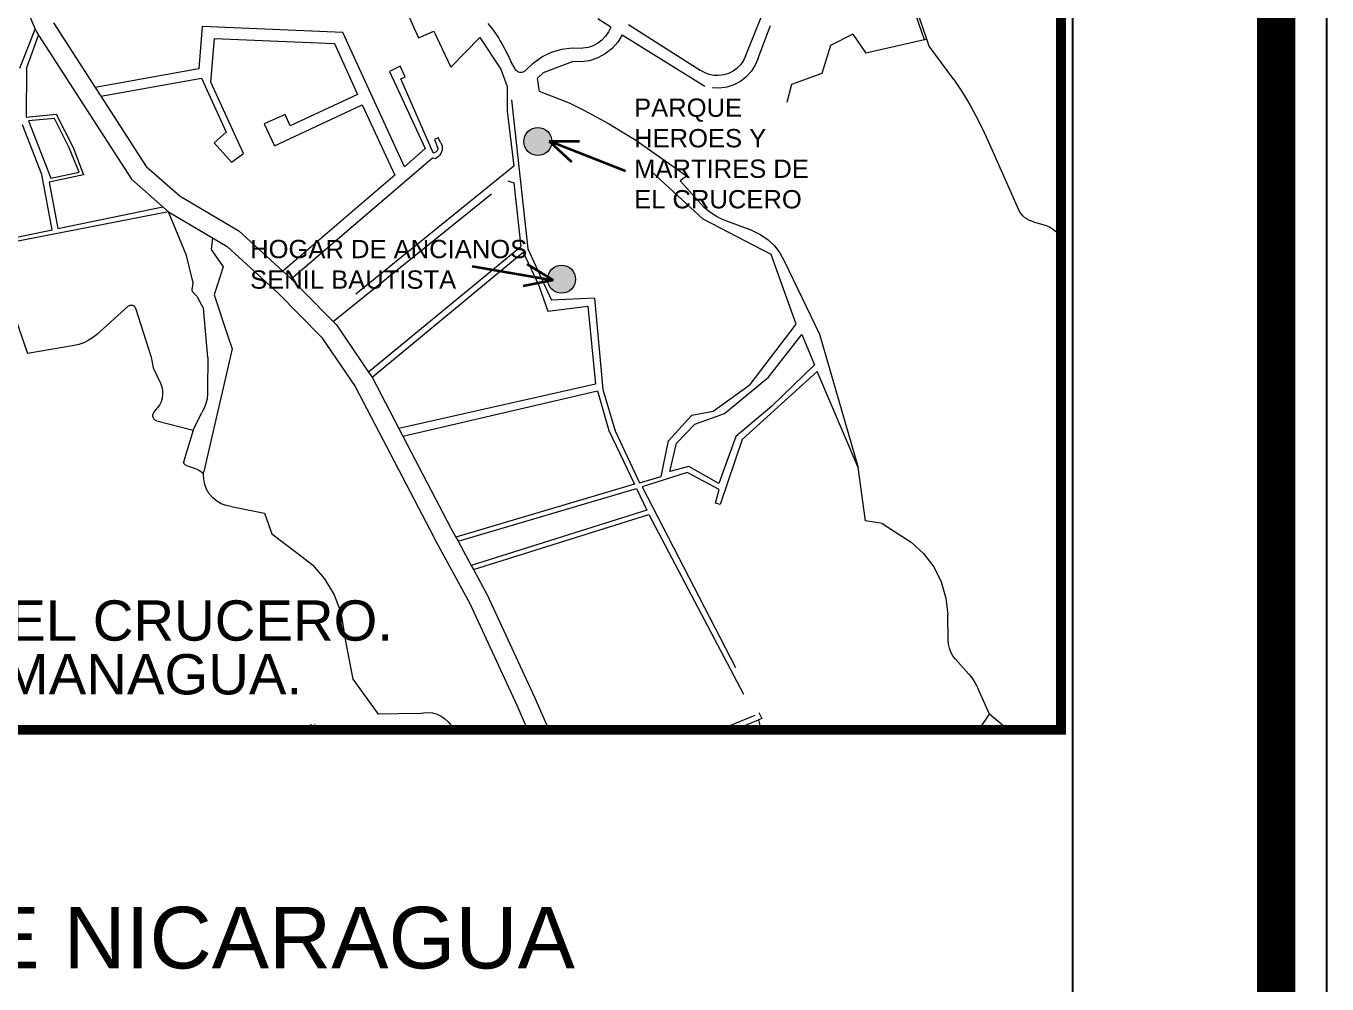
# Model space of a CAD drawing. Header units: millimetres. Extents: x -3245 to 2970, y 1153 to 3965.
# Drawn here: x -75.5 to 1.4, y 1905.4 to 1961.9 of the extents above; entities that cross this region are included whole.
import ezdxf
from ezdxf.enums import TextEntityAlignment as Align

# ---------------------------------------------------------------- set-up
doc = ezdxf.new("R2010")
doc.units = ezdxf.units.MM
doc.linetypes.add('ACAD_ISO02W100', pattern=[15, 12, -3])
doc.layers.add('0 - TEXTO', color=5, linetype='Continuous')
doc.layers.add('FONDO_MANAGUA', color=8, linetype='ACAD_ISO02W100')
doc.layers.add('FRAME 070', color=7, linetype='Continuous', lineweight=70)
doc.styles.add('PI', font='arial.ttf', dxfattribs={"height": 0.4})
doc.styles.get("Standard").update_dxf_attribs({"font": 'arial.ttf'})

msp = doc.modelspace()

# ---------------------------------------------------------------- hatches: boundary and pattern name
at = {"lineweight": 9}
h = msp.add_hatch(color=8, dxfattribs=at)
h.dxf.hatch_style = 1
h.paths.add_polyline_path([(-44.4199, 1955.1161, 1), (-46.072, 1955.1161, 1)])
h = msp.add_hatch(color=8, dxfattribs=at)
h.dxf.hatch_style = 1
h.paths.add_polyline_path([(-43.0169, 1946.9827, 1), (-44.669, 1946.9827, 1)])

# ---------------------------------------------------------------- linework, layer by layer
at = {"color": 1, "lineweight": 0}
for p, q in [((-75.3422, 1962.7412), (-74.9248, 1961.7547)), ((-75.2902, 1960.8356), (-74.9248, 1961.7547)), ((-74.9328, 1960.8452), (-74.7324, 1961.4009)), ((-74.9248, 1961.7547), (-74.8564, 1961.5933)), ((-74.8564, 1961.5933), (-74.7324, 1961.4009)), ((-74.7324, 1961.4009), (-74.373, 1960.8433))]:
    msp.add_line(p, q, dxfattribs=at)
at = {"color": 7, "lineweight": 35}
for p, q in [((-44.5791, 1955.129), (-42.7835, 1955.1353)), ((-40.0672, 1953.3701), (-44.5791, 1955.129)), ((-44.5791, 1955.129), (-43.2615, 1953.9091)), ((-49.1192, 1947.7625), (-44.3477, 1946.9354)), ((-44.3477, 1946.9354), (-45.8815, 1947.8691)), ((-44.3477, 1946.9354), (-46.1063, 1946.5724))]:
    msp.add_line(p, q, dxfattribs=at)
for points in [[(1.3517, 1656.4019), (1.3517, 2076.4019), (-592.6483, 2076.4019), (-592.6483, 1656.4019)], [(-577.6483, 2061.4019), (-577.6483, 1671.4019), (-13.6483, 1671.4019), (-13.6483, 2061.4019)]]:
    msp.add_lwpolyline(points, close=True)
at = {"const_width": 2.28}
msp.add_lwpolyline([(-1.6483, 1659.4019), (-1.6483, 2073.4019), (-589.6483, 2073.4019), (-589.6483, 1659.4019)], close=True, dxfattribs=at)
msp.add_lwpolyline([(-577.6483, 1671.4019), (-13.6483, 1671.4019), (-13.6483, 2061.4019), (-577.6483, 2061.4019)])
at = {"linetype": 'ByBlock', "const_width": 0.5892}
msp.add_lwpolyline([(-14.352, 2052.949), (-155.7661, 2052.949), (-155.7661, 1920.3732), (-14.352, 1920.3732)], close=True, dxfattribs=at)
at = {"color": 1, "lineweight": 9}
for centre in [(-45.2459, 1955.1161), (-43.8429, 1946.9827)]:
    msp.add_circle(centre, 0.8261, dxfattribs=at)
at = {"layer": 'FONDO_MANAGUA', "color": 1, "lineweight": 0}
for p, q in [((-32.9831, 1960.1594), (-28.5574, 1971.2173)), ((-22.4231, 1961.1253), (-25.3219, 1969.6637)), ((-22.2837, 1961.1573), (-25.1613, 1969.6139)), ((-76.2195, 1964.8139), (-74.9248, 1961.7547)), ((-53.2885, 1963.458), (-52.2869, 1961.2447)), ((-73.8407, 1962.1304), (-71.3799, 1958.3123)), ((-73.8407, 1962.1304), (-73.0098, 1960.8411)), ((-48.1918, 1962.091), (-47.8708, 1961.6723)), ((-40.9291, 1961.8675), (-41.7063, 1962.3594)), ((-39.8828, 1962.0238), (-35.6682, 1959.33)), ((-32.2433, 1960.0314), (-31.5133, 1961.9683)), ((-75.8419, 1959.4476), (-74.9248, 1961.7547)), ((-75.4445, 1959.4261), (-74.7324, 1961.4009)), ((-74.9248, 1961.7547), (-74.8564, 1961.5933)), ((-74.8564, 1961.5933), (-74.7324, 1961.4009)), ((-74.7324, 1961.4009), (-69.248, 1952.8914)), ((-65.0646, 1961.9021), (-65.2709, 1959.4034)), ((-56.7549, 1961.5565), (-65.0646, 1961.9021)), ((-64.5527, 1958.6237), (-64.3476, 1961.2017)), ((-64.3476, 1961.2017), (-57.2439, 1960.9047)), ((-53.1192, 1953.6284), (-56.7549, 1961.5565)), ((-52.2869, 1961.2447), (-51.3908, 1961.6365)), ((-51.3908, 1961.6365), (-50.3835, 1959.5042)), ((-50.3835, 1959.5042), (-48.6756, 1961.2565)), ((-48.6756, 1961.2565), (-47.4289, 1959.387)), ((-47.8708, 1961.6723), (-47.5745, 1961.2357)), ((-47.5745, 1961.2357), (-47.3038, 1960.7829)), ((-41.2432, 1961.3318), (-41.4593, 1961.1077)), ((-41.0649, 1961.5872), (-41.2432, 1961.3318)), ((-40.9291, 1961.8675), (-41.0649, 1961.5872)), ((-40.258, 1961.4196), (-40.5245, 1960.9856)), ((-40.258, 1961.4196), (-35.3803, 1958.3754)), ((-26.6439, 1961.459), (-27.969, 1960.7791)), ((-26.6439, 1961.459), (-25.8817, 1960.3299)), ((-57.2439, 1960.9047), (-55.8929, 1957.9001)), ((-47.3038, 1960.7829), (-47.0597, 1960.3151)), ((-44.4404, 1960.3823), (-43.8376, 1960.5623)), ((-43.8376, 1960.5623), (-43.2136, 1960.6425)), ((-43.2136, 1960.6425), (-42.5849, 1960.6206)), ((-42.278, 1960.6737), (-42.5849, 1960.6206)), ((-41.9833, 1960.7744), (-42.278, 1960.6737)), ((-41.7081, 1960.9203), (-41.9833, 1960.7744)), ((-41.4593, 1961.1077), (-41.7081, 1960.9203)), ((-40.8626, 1960.6047), (-41.2619, 1960.2886)), ((-40.5245, 1960.9856), (-40.8626, 1960.6047)), ((-27.969, 1960.7791), (-28.4809, 1959.1214)), ((-22.4231, 1961.1253), (-25.8817, 1960.3299)), ((-22.2837, 1961.1573), (-22.4231, 1961.1253)), ((-22.145, 1960.7498), (-22.2837, 1961.1573)), ((-20.6762, 1958.7714), (-22.145, 1960.7498)), ((-47.0597, 1960.3151), (-46.8429, 1959.8341)), ((-46.5874, 1959.4132), (-46.8429, 1959.8341)), ((-45.9683, 1959.3027), (-45.52, 1959.7441)), ((-45.52, 1959.7441), (-45.0062, 1960.1071)), ((-45.0062, 1960.1071), (-44.4404, 1960.3823)), ((-44.9066, 1959.2), (-43.207, 1959.8302)), ((-42.6979, 1959.8142), (-43.207, 1959.8302)), ((-42.1939, 1959.8872), (-42.6979, 1959.8142)), ((-41.7102, 1960.047), (-42.1939, 1959.8872)), ((-41.2619, 1960.2886), (-41.7102, 1960.047)), ((-33.1094, 1959.8937), (-33.2776, 1959.6524)), ((-32.9831, 1960.1594), (-33.1094, 1959.8937)), ((-32.2433, 1960.0314), (-32.4098, 1959.6277)), ((-75.4445, 1959.4261), (-75.4646, 1956.5571)), ((-65.2709, 1959.4034), (-71.3799, 1958.3123)), ((-53.368, 1959.556), (-53.9961, 1959.2538)), ((-53.9961, 1959.2538), (-51.893, 1954.7049)), ((-53.0777, 1958.9332), (-53.368, 1959.556)), ((-53.3337, 1958.8167), (-53.0777, 1958.9332)), ((-47.4289, 1959.387), (-47.054, 1958.3714)), ((-46.5568, 1959.3603), (-46.5874, 1959.4132)), ((-46.5182, 1959.3129), (-46.5568, 1959.3603)), ((-46.4727, 1959.2721), (-46.5182, 1959.3129)), ((-46.4213, 1959.2391), (-46.4727, 1959.2721)), ((-46.3653, 1959.2145), (-46.4213, 1959.2391)), ((-46.3062, 1959.199), (-46.3653, 1959.2145)), ((-46.2454, 1959.1931), (-46.3062, 1959.199)), ((-46.1844, 1959.1968), (-46.2454, 1959.1931)), ((-46.1247, 1959.21), (-46.1844, 1959.1968)), ((-46.0679, 1959.2325), (-46.1247, 1959.21)), ((-46.0153, 1959.2637), (-46.0679, 1959.2325)), ((-45.9683, 1959.3027), (-46.0153, 1959.2637)), ((-45.2751, 1958.8622), (-44.9066, 1959.2)), ((-35.4141, 1959.1818), (-35.6682, 1959.33)), ((-35.1391, 1959.0774), (-35.4141, 1959.1818)), ((-34.8506, 1959.0198), (-35.1391, 1959.0774)), ((-34.5566, 1959.0106), (-34.8506, 1959.0198)), ((-34.265, 1959.0499), (-34.5566, 1959.0106)), ((-33.9839, 1959.1367), (-34.265, 1959.0499)), ((-33.721, 1959.2687), (-33.9839, 1959.1367)), ((-33.4834, 1959.4422), (-33.721, 1959.2687)), ((-33.2776, 1959.6524), (-33.4834, 1959.4422)), ((-32.9373, 1958.9358), (-33.2824, 1958.6684)), ((-32.6435, 1959.2589), (-32.9373, 1958.9358)), ((-32.4098, 1959.6277), (-32.6435, 1959.2589)), ((-28.4809, 1959.1214), (-30.2643, 1958.4807)), ((-71.3799, 1958.3123), (-71.0424, 1957.7885)), ((-71.0424, 1957.7885), (-65.1149, 1958.8584)), ((-65.1149, 1958.8584), (-63.6565, 1955.6578)), ((-62.6268, 1954.4096), (-64.5527, 1958.6237)), ((-51.4284, 1954.4523), (-53.3337, 1958.8167)), ((-47.054, 1958.3714), (-47.0646, 1956.9165)), ((-45.1563, 1958.0775), (-45.2751, 1958.8622)), ((-34.5166, 1958.27), (-34.953, 1958.2851)), ((-34.0841, 1958.3304), (-34.5166, 1958.27)), ((-33.6686, 1958.4645), (-34.0841, 1958.3304)), ((-33.2824, 1958.6684), (-33.6686, 1958.4645)), ((-30.2643, 1958.4807), (-30.5356, 1957.415)), ((-20.6762, 1958.7714), (-20.217, 1958.0769)), ((-71.0424, 1957.7885), (-68.3724, 1953.6458)), ((-55.8929, 1957.9001), (-59.8631, 1956.0497)), ((-46.7969, 1957.5773), (-45.8446, 1948.7801)), ((-43.2812, 1957.3314), (-45.1563, 1958.0775)), ((-20.217, 1958.0769), (-19.7844, 1957.3655)), ((-19.7844, 1957.3655), (-19.379, 1956.6383)), ((-75.4646, 1956.5571), (-73.6969, 1956.7292)), ((-73.6969, 1956.7292), (-72.6894, 1954.7595)), ((-60.1712, 1956.7122), (-61.4059, 1956.1583)), ((-60.7951, 1954.8609), (-55.6109, 1957.2792)), ((-59.8631, 1956.0497), (-60.1712, 1956.7122)), ((-55.6109, 1957.2792), (-53.6962, 1953.1259)), ((-47.0646, 1956.9165), (-46.6557, 1953.654)), ((-43.2812, 1957.3314), (-42.5349, 1956.9656)), ((-42.5349, 1956.9656), (-41.7987, 1956.5797)), ((-19.379, 1956.6383), (-19.0013, 1955.8963)), ((-74.5356, 1953.1668), (-75.6675, 1956.1072)), ((-73.7954, 1956.4827), (-75.3273, 1956.3293)), ((-75.3273, 1956.3293), (-74.0011, 1952.9442)), ((-72.9264, 1954.7509), (-73.7954, 1956.4827)), ((-61.4059, 1956.1583), (-60.7951, 1954.8609)), ((-41.7987, 1956.5797), (-41.0733, 1956.1741)), ((-41.0733, 1956.1741), (-40.3591, 1955.749)), ((-19.0013, 1955.8963), (-18.6521, 1955.1405)), ((-63.6565, 1955.6578), (-64.3589, 1955.0391)), ((-51.1224, 1955.3334), (-51.3531, 1955.2287)), ((-51.3531, 1955.2287), (-51.161, 1954.7671)), ((-50.971, 1955.0456), (-51.1224, 1955.3334)), ((-40.3591, 1955.749), (-39.6566, 1955.3048)), ((-36.4623, 1953.0712), (-39.6566, 1955.3048)), ((-18.6521, 1955.1405), (-16.8906, 1951.1317)), ((-72.3317, 1953.307), (-72.9264, 1954.7509)), ((-72.6894, 1954.7595), (-72.082, 1953.1546)), ((-64.3589, 1955.0391), (-63.33, 1953.8896)), ((-63.33, 1953.8896), (-62.6268, 1954.4096)), ((-51.893, 1954.7049), (-53.1192, 1953.6284)), ((-51.4284, 1954.4523), (-51.2896, 1954.4945)), ((-51.2578, 1954.5067), (-51.2896, 1954.4945)), ((-51.2286, 1954.5242), (-51.2578, 1954.5067)), ((-51.2028, 1954.5463), (-51.2286, 1954.5242)), ((-51.181, 1954.5724), (-51.2028, 1954.5463)), ((-51.164, 1954.6018), (-51.181, 1954.5724)), ((-51.1521, 1954.6337), (-51.164, 1954.6018)), ((-51.161, 1954.7671), (-51.1503, 1954.7348)), ((-51.1458, 1954.6671), (-51.1521, 1954.6337)), ((-51.1503, 1954.7348), (-51.1452, 1954.7012)), ((-51.1452, 1954.7012), (-51.1458, 1954.6671)), ((-51.0327, 1954.3161), (-51.1086, 1954.2355)), ((-50.9713, 1954.4082), (-51.0327, 1954.3161)), ((-50.9262, 1954.5093), (-50.9713, 1954.4082)), ((-50.971, 1955.0456), (-50.926, 1954.9445)), ((-50.8986, 1954.6165), (-50.9262, 1954.5093)), ((-50.926, 1954.9445), (-50.8984, 1954.8372)), ((-50.8892, 1954.7269), (-50.8986, 1954.6165)), ((-50.8984, 1954.8372), (-50.8892, 1954.7269)), ((-68.3724, 1953.6458), (-66.3735, 1951.889)), ((-59.8068, 1947.0085), (-51.474, 1954.1602)), ((-46.6557, 1953.654), (-57.6232, 1944.7852)), ((-51.474, 1954.1602), (-51.2952, 1954.1177)), ((-51.1969, 1954.1687), (-51.2952, 1954.1177)), ((-51.1086, 1954.2355), (-51.1969, 1954.1687)), ((-73.9171, 1949.9052), (-74.5356, 1953.1668)), ((-72.082, 1953.1546), (-74.1044, 1952.7225)), ((-74.0011, 1952.9442), (-72.3317, 1953.307)), ((-69.248, 1952.8914), (-67.3882, 1951.2568)), ((-53.6962, 1953.1259), (-60.3031, 1947.4626)), ((-57.3268, 1944.4833), (-47.0257, 1952.793)), ((-47.0257, 1952.793), (-46.6636, 1952.6668)), ((-35.4873, 1950.5296), (-38.4893, 1953.3008)), ((-36.4623, 1953.0712), (-36.8465, 1952.7896)), ((-36.8465, 1952.7896), (-35.4058, 1951.1964)), ((-74.1044, 1952.7225), (-73.5861, 1949.9737)), ((-46.6636, 1952.6668), (-46.251, 1948.8962)), ((-73.5861, 1949.9737), (-67.3882, 1951.2568)), ((-67.3882, 1951.2568), (-67.0482, 1950.958)), ((-66.3735, 1951.889), (-62.9009, 1949.8395)), ((-67.0482, 1950.958), (-77.4909, 1948.9206)), ((-65.9903, 1948.3885), (-67.0482, 1950.958)), ((-67.0482, 1950.958), (-64.4602, 1949.4306)), ((-31.4734, 1948.4468), (-35.4873, 1950.5296)), ((-35.1656, 1951.0032), (-35.4058, 1951.1964)), ((-34.9125, 1950.8273), (-35.1656, 1951.0032)), ((-34.6477, 1950.6695), (-34.9125, 1950.8273)), ((-34.3726, 1950.5306), (-34.6477, 1950.6695)), ((-34.0883, 1950.4114), (-34.3726, 1950.5306)), ((-16.7721, 1950.9177), (-16.8906, 1951.1317)), ((-16.6161, 1950.7292), (-16.7721, 1950.9177)), ((-16.4281, 1950.5727), (-16.6161, 1950.7292)), ((-16.2144, 1950.4536), (-16.4281, 1950.5727)), ((-15.9825, 1950.3759), (-16.2144, 1950.4536)), ((-77.5872, 1949.1454), (-73.9171, 1949.9052)), ((-62.9009, 1949.8395), (-60.3031, 1947.4626)), ((-32.5587, 1949.8315), (-34.0883, 1950.4114)), ((-32.5587, 1949.8315), (-32.0844, 1949.6072)), ((-15.9825, 1950.3759), (-15.2387, 1950.1533)), ((-15.2387, 1950.1533), (-15.0358, 1950.0738)), ((-15.0358, 1950.0738), (-14.8487, 1949.962)), ((-14.8487, 1949.962), (-14.6825, 1949.821)), ((-14.6825, 1949.821), (-14.5418, 1949.6545)), ((-64.4602, 1949.4306), (-64.5331, 1948.7395)), ((-64.4602, 1949.4306), (-63.5856, 1948.9144)), ((-63.5856, 1948.9144), (-60.6021, 1946.1846)), ((-32.0844, 1949.6072), (-31.6516, 1949.3105)), ((-31.6516, 1949.3105), (-31.2713, 1948.9491)), ((-31.2713, 1948.9491), (-30.953, 1948.532)), ((-14.5418, 1949.6545), (-14.4304, 1949.4672)), ((-14.4304, 1949.4672), (-14.3513, 1949.2641)), ((-65.611, 1946.8525), (-65.9903, 1948.3885)), ((-64.5331, 1948.7395), (-63.8349, 1947.7056)), ((-46.251, 1948.8962), (-55.2432, 1941.4995)), ((-55.0362, 1941.1944), (-46.1157, 1948.5778)), ((-46.1157, 1948.5778), (-45.1805, 1946.6138)), ((-45.8446, 1948.7801), (-44.4325, 1945.7401)), ((-29.9873, 1944.323), (-31.4734, 1948.4468)), ((-30.953, 1948.532), (-30.7048, 1948.0697)), ((-63.8349, 1947.7056), (-64.3572, 1946.0625)), ((-60.3031, 1947.4626), (-59.8068, 1947.0085)), ((-30.7048, 1948.0697), (-28.6149, 1943.7289)), ((-65.611, 1946.8525), (-65.6519, 1946.4341)), ((-59.8068, 1947.0085), (-57.6232, 1944.7852)), ((-45.1805, 1946.6138), (-44.6472, 1945.0916)), ((-65.6578, 1946.3795), (-65.6519, 1946.4341)), ((-65.6537, 1946.3247), (-65.6578, 1946.3795)), ((-65.6397, 1946.2716), (-65.6537, 1946.3247)), ((-65.6162, 1946.222), (-65.6397, 1946.2716)), ((-65.5842, 1946.1774), (-65.6162, 1946.222)), ((-65.5445, 1946.1395), (-65.5842, 1946.1774)), ((-65.5445, 1946.1395), (-65.4596, 1946.0577)), ((-65.4596, 1946.0577), (-65.423, 1946.0208)), ((-65.423, 1946.0208), (-65.3894, 1945.9814)), ((-65.3894, 1945.9814), (-65.3587, 1945.9394)), ((-65.3587, 1945.9394), (-65.3312, 1945.8954)), ((-65.3312, 1945.8954), (-65.3071, 1945.8494)), ((-64.982, 1945.2676), (-65.3071, 1945.8494)), ((-64.3572, 1946.0625), (-63.5638, 1943.6811)), ((-60.6021, 1946.1846), (-58.024, 1943.5595)), ((-41.9008, 1945.8575), (-44.4325, 1945.7401)), ((-41.9008, 1945.8575), (-41.4143, 1940.4642)), ((-71.3151, 1943.7047), (-69.4441, 1945.3877)), ((-69.4441, 1945.3877), (-69.4076, 1945.4154)), ((-69.4076, 1945.4154), (-69.3671, 1945.4366)), ((-69.3671, 1945.4366), (-69.3237, 1945.4509)), ((-69.3237, 1945.4509), (-69.2785, 1945.4577)), ((-69.2785, 1945.4577), (-69.2327, 1945.4569)), ((-69.2327, 1945.4569), (-69.1877, 1945.4486)), ((-69.1877, 1945.4486), (-69.1447, 1945.433)), ((-69.1447, 1945.433), (-69.1049, 1945.4104)), ((-69.1049, 1945.4104), (-69.0694, 1945.3816)), ((-69.0694, 1945.3816), (-69.0392, 1945.3473)), ((-69.0392, 1945.3473), (-69.015, 1945.3084)), ((-69.015, 1945.3084), (-68.9977, 1945.2661)), ((-68.9977, 1945.2661), (-68.0842, 1942.377)), ((-64.7315, 1942.3571), (-64.982, 1945.2676)), ((-44.6472, 1945.0916), (-42.2864, 1945.3976)), ((-42.2864, 1945.3976), (-41.8433, 1940.7765)), ((-76.2101, 1945.0265), (-75.3787, 1942.5872)), ((-57.6232, 1944.7852), (-57.3268, 1944.4833)), ((-57.3268, 1944.4833), (-57.1353, 1944.2883)), ((-32.7176, 1940.7638), (-29.9873, 1944.323)), ((-71.3151, 1943.7047), (-71.5457, 1943.5195)), ((-63.5638, 1943.6811), (-63.2961, 1942.8774)), ((-58.024, 1943.5595), (-56.0376, 1940.6392)), ((-57.1353, 1944.2883), (-55.2432, 1941.4995)), ((-31.6272, 1941.1958), (-29.6653, 1943.7148)), ((-29.6653, 1943.7148), (-28.9167, 1941.9325)), ((-28.6149, 1943.7289), (-26.3395, 1935.8587)), ((-72.6285, 1943.0662), (-75.3787, 1942.5872)), ((-72.3404, 1943.1332), (-72.6285, 1943.0662)), ((-72.0616, 1943.2319), (-72.3404, 1943.1332)), ((-71.7956, 1943.3612), (-72.0616, 1943.2319)), ((-71.5457, 1943.5195), (-71.7956, 1943.3612)), ((-63.2961, 1942.8774), (-64.9707, 1935.6294)), ((-68.0842, 1942.377), (-67.953, 1941.7519)), ((-64.7315, 1942.3571), (-64.7517, 1940.4988)), ((-67.953, 1941.7519), (-67.5343, 1940.8431)), ((-55.2432, 1941.4995), (-55.0362, 1941.1944)), ((-28.7492, 1941.5374), (-33.1786, 1937.5124)), ((-31.4207, 1939.4918), (-28.9167, 1941.9325)), ((-26.3395, 1935.8587), (-28.7492, 1941.5374)), ((-67.5343, 1940.8431), (-67.4563, 1940.6329)), ((-67.4563, 1940.6329), (-67.4126, 1940.4129)), ((-64.7517, 1940.4988), (-64.7464, 1940.2103)), ((-56.0376, 1940.6392), (-51.3881, 1931.7466)), ((-55.0362, 1941.1944), (-53.4578, 1938.1757)), ((-41.8433, 1940.7765), (-53.4578, 1938.1757)), ((-41.4143, 1940.4642), (-40.6877, 1938.0216)), ((-34.8928, 1939.1895), (-32.7176, 1940.7638)), ((-34.2193, 1939.0469), (-31.6272, 1941.1958)), ((-67.4942, 1939.7508), (-67.59, 1939.5481)), ((-67.4318, 1939.9662), (-67.4942, 1939.7508)), ((-67.4044, 1940.1888), (-67.4318, 1939.9662)), ((-67.4126, 1940.4129), (-67.4044, 1940.1888)), ((-64.777, 1939.9233), (-64.843, 1939.6423)), ((-64.7464, 1940.2103), (-64.777, 1939.9233)), ((-53.2144, 1937.7102), (-41.7307, 1940.3904)), ((-41.7307, 1940.3904), (-41.0458, 1938.0434)), ((-67.9835, 1938.9284), (-67.9785, 1938.9795)), ((-67.9798, 1938.8772), (-67.9835, 1938.9284)), ((-67.9785, 1938.9795), (-67.9651, 1939.0291)), ((-67.9651, 1939.0291), (-67.9437, 1939.0757)), ((-67.9437, 1939.0757), (-67.9149, 1939.1181)), ((-67.9149, 1939.1181), (-67.7167, 1939.363)), ((-67.59, 1939.5481), (-67.7167, 1939.363)), ((-65.5969, 1938.075), (-65.0764, 1939.1155)), ((-64.9433, 1939.3716), (-65.0764, 1939.1155)), ((-64.843, 1939.6423), (-64.9433, 1939.3716)), ((-37.534, 1937.4409), (-36.1515, 1938.9538)), ((-36.1515, 1938.9538), (-34.8928, 1939.1895)), ((-35.974, 1938.4272), (-34.2193, 1939.0469)), ((-31.4207, 1939.4918), (-33.5555, 1937.6913)), ((-67.9678, 1938.8273), (-67.9798, 1938.8772)), ((-67.9477, 1938.7801), (-67.9678, 1938.8273)), ((-67.92, 1938.7369), (-67.9477, 1938.7801)), ((-67.8854, 1938.6989), (-67.92, 1938.7369)), ((-67.8451, 1938.6671), (-67.8854, 1938.6989)), ((-67.8001, 1938.6425), (-67.8451, 1938.6671)), ((-67.7516, 1938.6257), (-67.8001, 1938.6425)), ((-67.7516, 1938.6257), (-65.5969, 1938.075)), ((-53.4578, 1938.1757), (-53.2144, 1937.7102)), ((-37.05, 1937.2925), (-35.974, 1938.4272)), ((-65.5969, 1938.075), (-66.1673, 1936.1854)), ((-53.2144, 1937.7102), (-50.3759, 1932.2812)), ((-41.0458, 1938.0434), (-39.5448, 1934.8726)), ((-40.6877, 1938.0216), (-39.2402, 1934.9644)), ((-37.9596, 1935.3289), (-37.534, 1937.4409)), ((-33.5555, 1937.6913), (-34.555, 1934.91)), ((-33.1786, 1937.5124), (-34.4837, 1933.6834)), ((-37.4472, 1935.6202), (-37.05, 1937.2925)), ((-66.1505, 1936.1319), (-66.1673, 1936.1854)), ((-66.1242, 1936.0823), (-66.1505, 1936.1319)), ((-66.0894, 1936.0384), (-66.1242, 1936.0823)), ((-66.0471, 1936.0015), (-66.0894, 1936.0384)), ((-65.9989, 1935.9729), (-66.0471, 1936.0015)), ((-65.9989, 1935.9729), (-65.4883, 1935.8113)), ((-36.3329, 1935.9306), (-37.4472, 1935.6202)), ((-34.555, 1934.91), (-36.3329, 1935.9306)), ((-25.8962, 1932.7131), (-26.3395, 1935.8587)), ((-65.4883, 1935.8113), (-65.3742, 1935.768)), ((-65.3742, 1935.768), (-65.2655, 1935.7124)), ((-65.2655, 1935.7124), (-65.1637, 1935.645)), ((-65.1637, 1935.645), (-65.0699, 1935.5669)), ((-65.0699, 1935.5669), (-64.9854, 1935.4788)), ((-64.9854, 1935.4788), (-64.9834, 1935.509)), ((-64.9763, 1935.1701), (-64.9854, 1935.4788)), ((-64.9834, 1935.509), (-64.981, 1935.5392)), ((-64.981, 1935.5392), (-64.9781, 1935.5693)), ((-64.9781, 1935.5693), (-64.9746, 1935.5994)), ((-64.9153, 1934.8675), (-64.9763, 1935.1701)), ((-64.9746, 1935.5994), (-64.9707, 1935.6294)), ((-39.2402, 1934.9644), (-37.9596, 1935.3289)), ((-36.4365, 1935.5742), (-39.0793, 1934.7176)), ((-34.5413, 1934.5685), (-36.4365, 1935.5742)), ((-64.804, 1934.5794), (-64.9153, 1934.8675)), ((-64.6457, 1934.3143), (-64.804, 1934.5794)), ((-64.4449, 1934.0798), (-64.6457, 1934.3143)), ((-39.5448, 1934.8726), (-50.0904, 1931.7566)), ((-49.9588, 1931.5147), (-39.4109, 1934.6208)), ((-39.4109, 1934.6208), (-38.8021, 1933.3371)), ((-39.0793, 1934.7176), (-32.0197, 1921.0468)), ((-34.756, 1933.754), (-34.5413, 1934.5685)), ((-64.2074, 1933.8825), (-64.4449, 1934.0798)), ((-63.94, 1933.7281), (-64.2074, 1933.8825)), ((-63.6503, 1933.6211), (-63.94, 1933.7281)), ((-63.3468, 1933.5646), (-63.6503, 1933.6211)), ((-63.3468, 1933.5646), (-61.3842, 1933.168)), ((-34.4837, 1933.6834), (-34.756, 1933.754)), ((-61.3842, 1933.168), (-60.9603, 1931.9562)), ((-38.8021, 1933.3371), (-49.1743, 1930.0732)), ((-49.0502, 1929.845), (-38.6867, 1933.0889)), ((-38.6867, 1933.0889), (-32.4389, 1921.2235)), ((-50.3782, 1932.2854), (-50.3759, 1932.2812)), ((-50.3759, 1932.2812), (-50.3737, 1932.277)), ((-50.3759, 1932.2812), (-50.0904, 1931.7566)), ((-24.9142, 1932.5569), (-25.8962, 1932.7131)), ((-24.9142, 1932.5569), (-23.1976, 1931.4611)), ((-60.9603, 1931.9562), (-59.4221, 1930.7953)), ((-51.3837, 1931.7382), (-49.2576, 1927.8313)), ((-50.0904, 1931.7566), (-49.9588, 1931.5147)), ((-49.9588, 1931.5147), (-49.1743, 1930.0732)), ((-23.1976, 1931.4611), (-22.4678, 1930.7884)), ((-59.4221, 1930.7953), (-58.5597, 1930.1105)), ((-22.4678, 1930.7884), (-21.8708, 1929.9954)), ((-58.5597, 1930.1105), (-57.8346, 1929.2818)), ((-49.1743, 1930.0732), (-49.0502, 1929.845)), ((-49.0502, 1929.845), (-48.2342, 1928.3455)), ((-21.8708, 1929.9954), (-21.4258, 1929.1082)), ((-57.8346, 1929.2818), (-57.2704, 1928.336)), ((-21.4258, 1929.1082), (-21.1475, 1928.1555)), ((-57.2704, 1928.336), (-56.8856, 1927.3043)), ((-48.2342, 1928.3455), (-45.4438, 1922.3029)), ((-49.2576, 1927.8313), (-46.4884, 1921.8346)), ((-21.1475, 1928.1555), (-21.0449, 1927.1682)), ((-56.8856, 1927.3043), (-56.6927, 1926.2201)), ((-21.025, 1925.6821), (-21.0449, 1927.1682)), ((-56.1519, 1923.3679), (-56.6927, 1926.2201)), ((-21.0039, 1925.4322), (-21.025, 1925.6821)), ((-20.9474, 1925.1879), (-21.0039, 1925.4322)), ((-20.8568, 1924.954), (-20.9474, 1925.1879)), ((-20.7338, 1924.7354), (-20.8568, 1924.954)), ((-20.5812, 1924.5364), (-20.7338, 1924.7354)), ((-19.7948, 1923.6506), (-20.5812, 1924.5364)), ((-19.7948, 1923.6506), (-19.6648, 1923.4948)), ((-54.6564, 1921.3026), (-56.1519, 1923.3679)), ((-18.5759, 1921.2922), (-19.2474, 1922.801)), ((-45.4438, 1922.3029), (-44.6041, 1920.3732)), ((-52.2631, 1921.3286), (-54.6564, 1921.3026)), ((-52.2631, 1921.3286), (-51.999, 1921.3864)), ((-51.999, 1921.3864), (-51.729, 1921.4006)), ((-51.729, 1921.4006), (-51.4602, 1921.3708)), ((-51.4602, 1921.3708), (-51.1999, 1921.2978)), ((-51.1999, 1921.2978), (-50.9548, 1921.1836)), ((-46.4884, 1921.8346), (-45.8525, 1920.3732)), ((-19.1444, 1920.4487), (-18.5759, 1921.2922)), ((-17.5533, 1920.4314), (-18.5759, 1921.2922)), ((-50.9548, 1921.1836), (-50.7315, 1921.0311)), ((-50.7315, 1921.0311), (-50.5359, 1920.8445)), ((-50.5359, 1920.8445), (-50.3731, 1920.6286)), ((-50.3731, 1920.6286), (-50.2476, 1920.3892)), ((-32.4389, 1921.2235), (-34.5068, 1920.3732)), ((-33.6593, 1920.3732), (-32.2232, 1920.9632)), ((-32.0197, 1921.0468), (-32.2232, 1920.9632)), ((-32.2232, 1920.9632), (-32.0879, 1920.3732)), ((-50.2476, 1920.3892), (-50.1625, 1920.1325)), ((-20.2572, 1920.3703), (-19.3028, 1920.4376)), ((-19.3028, 1920.4376), (-19.1444, 1920.4487)), ((-19.3028, 1920.4376), (-19.2216, 1920.2219))]:
    msp.add_line(p, q, dxfattribs=at)
at = {"layer": 'FONDO_MANAGUA', "color": 1, "linetype": 'ByBlock', "lineweight": 9}
for p, q in [((-19.6648, 1923.4948), (-19.5446, 1923.3314)), ((-19.5446, 1923.3314), (-19.4348, 1923.1608)), ((-19.4348, 1923.1608), (-19.3356, 1922.9838)), ((-19.3356, 1922.9838), (-19.2474, 1922.801)), ((-58.6493, 1920.6987), (-58.608, 1920.3732)), ((-58.3977, 1920.5349), (-58.4159, 1920.6803)), ((-58.3738, 1920.3903), (-58.3977, 1920.5349)), ((-71.2088, 1920.4232), (-71.3519, 1920.1461)), ((-58.344, 1920.2469), (-58.3738, 1920.3903)), ((-58.3084, 1920.1047), (-58.344, 1920.2469)), ((-17.4662, 1920.3732), (-17.5533, 1920.4314))]:
    msp.add_line(p, q, dxfattribs=at)

# ---------------------------------------------------------------- texts
at = {"color": 7, "lineweight": 0, "char_height": 1.081132, "attachment_point": 1}
for s, insert, width in [('PARQUE HEROES Y MARTIRES DE EL CRUCERO ', (-39.5616, 1957.6538), 12.126399), ('HOGAR DE ANCIANOS SENIL BAUTISTA', (-62.2347, 1949.3054, 414.1688), 16.611911)]:
    msp.add_mtext(s, dxfattribs=dict(at, insert=insert, width=width))
at = {"layer": '0 - TEXTO', "transparency": 33554687}
msp.add_text('COORDENADAS NO VINCULADAS A LA RED GEODESICA DE NICARAGUA', height=3.636142, dxfattribs=at).set_placement((-132.5186, 1906.2831, 0.0067), align=Align.CENTER)
at = {"layer": 'FRAME 070', "lineweight": 25, "style": 'PI'}
for s, p in [('MONTE TABOR, KM 13 CARRETERA SUR HACIA EL CRUCERO.', (-153.7046, 1925.6384, 0.0914)), ('MONTE TABOR, KM 13 CARRETERA SUR HACIA EL CRUCERO.', (-153.7046, 1925.6384, 0.0914)), ('MUNICIPIO DE MANAGUA, DEPARTAMENTO DE MANAGUA.', (-153.7132, 1922.4641, -0.0914)), ('MUNICIPIO DE MANAGUA, DEPARTAMENTO DE MANAGUA.', (-153.7132, 1922.4641, -0.0914))]:
    msp.add_text(s, height=2.37935, dxfattribs=at).set_placement(p)

doc.saveas('drawing.dxf')
